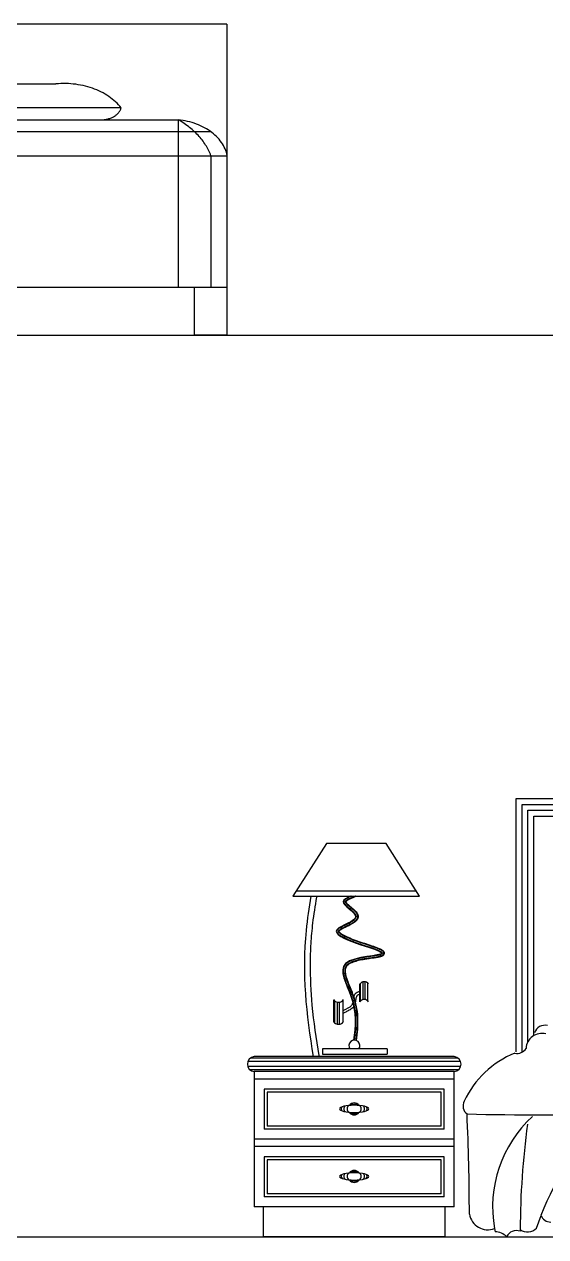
# Model space of a CAD drawing. Header units: inches. Extents: x 18.5 to 61, y 8.5 to 33.3.
# Drawn here: x 48.141 to 49.248, y 16.962 to 19.536 of the extents above; entities that cross this region are included whole.
import ezdxf

# ---------------------------------------------------------------- set-up
doc = ezdxf.new("R2010")
doc.units = ezdxf.units.IN
doc.header["$MEASUREMENT"] = 0
doc.layers.add('02', color=2, linetype='Continuous')
doc.layers.add('1', color=1, linetype='Continuous')

msp = doc.modelspace()

# ---------------------------------------------------------------- linework, layer by layer
at = {"layer": '02'}
for p, q in [((48.5711, 19.536), (47.3711, 19.536)), ((48.5711, 19.536), (48.5711, 18.876)), ((47.7347, 19.4094), (48.2082, 19.4094)), ((48.2135, 19.4098), (48.2082, 19.4094)), ((48.2187, 19.4101), (48.2135, 19.4098)), ((48.224, 19.4102), (48.2187, 19.4101)), ((48.2293, 19.4101), (48.224, 19.4102)), ((48.2346, 19.4099), (48.2293, 19.4101)), ((48.2399, 19.4096), (48.2346, 19.4099)), ((48.2451, 19.4091), (48.2399, 19.4096)), ((48.2503, 19.4085), (48.2451, 19.4091)), ((48.2555, 19.4077), (48.2503, 19.4085)), ((48.2607, 19.4068), (48.2555, 19.4077)), ((48.2658, 19.4057), (48.2607, 19.4068)), ((48.2708, 19.4046), (48.2658, 19.4057)), ((48.2758, 19.4032), (48.2708, 19.4046)), ((48.2807, 19.4018), (48.2758, 19.4032)), ((48.2855, 19.4001), (48.2807, 19.4018)), ((48.2902, 19.3984), (48.2855, 19.4001)), ((48.2949, 19.3965), (48.2902, 19.3984)), ((48.2994, 19.3946), (48.2949, 19.3965)), ((48.3038, 19.3924), (48.2994, 19.3946)), ((48.3082, 19.3902), (48.3038, 19.3924)), ((48.3124, 19.3878), (48.3082, 19.3902)), ((48.3165, 19.3854), (48.3124, 19.3878)), ((48.3204, 19.3828), (48.3165, 19.3854)), ((48.3467, 19.3586), (47.5962, 19.3586)), ((48.3242, 19.3801), (48.3204, 19.3828)), ((48.3279, 19.3773), (48.3242, 19.3801)), ((48.3314, 19.3744), (48.3279, 19.3773)), ((48.3348, 19.3714), (48.3314, 19.3744)), ((48.338, 19.3684), (48.3348, 19.3714)), ((48.3411, 19.3652), (48.338, 19.3684)), ((48.344, 19.3619), (48.3411, 19.3652)), ((48.3467, 19.3586), (48.344, 19.3619)), ((48.3463, 19.3572), (48.3467, 19.3586)), ((47.475, 19.3332), (48.468, 19.3332)), ((48.3037, 19.3332), (48.3056, 19.3332)), ((48.3056, 19.3332), (48.3076, 19.3333)), ((48.3076, 19.3333), (48.3095, 19.3334)), ((48.3095, 19.3334), (48.3114, 19.3336)), ((48.3114, 19.3336), (48.3133, 19.3339)), ((48.3133, 19.3339), (48.3152, 19.3342)), ((48.3152, 19.3342), (48.317, 19.3346)), ((48.317, 19.3346), (48.3189, 19.3351)), ((48.3189, 19.3351), (48.3207, 19.3356)), ((48.3207, 19.3356), (48.3224, 19.3361)), ((48.3224, 19.3361), (48.3242, 19.3368)), ((48.3242, 19.3368), (48.3259, 19.3374)), ((48.3259, 19.3374), (48.3275, 19.3382)), ((48.3275, 19.3382), (48.3291, 19.339)), ((48.3291, 19.339), (48.3307, 19.3398)), ((48.3307, 19.3398), (48.3322, 19.3407)), ((48.3322, 19.3407), (48.3337, 19.3416)), ((48.3337, 19.3416), (48.3351, 19.3426)), ((48.3351, 19.3426), (48.3364, 19.3436)), ((48.3364, 19.3436), (48.3377, 19.3447)), ((48.3377, 19.3447), (48.3389, 19.3458)), ((48.3389, 19.3458), (48.34, 19.347)), ((48.34, 19.347), (48.341, 19.3481)), ((48.341, 19.3481), (48.342, 19.3494)), ((48.342, 19.3494), (48.3429, 19.3506)), ((48.3429, 19.3506), (48.3438, 19.3519)), ((48.3438, 19.3519), (48.3445, 19.3532)), ((48.3445, 19.3532), (48.3452, 19.3545)), ((48.3452, 19.3545), (48.3458, 19.3559)), ((48.3458, 19.3559), (48.3463, 19.3572)), ((48.473, 19.3326), (48.468, 19.3332)), ((48.4712, 19.3314), (48.468, 19.3332)), ((48.468, 19.3332), (48.468, 18.9776)), ((48.478, 19.3319), (48.473, 19.3326)), ((48.4829, 19.331), (48.478, 19.3319)), ((48.5372, 19.3078), (47.4057, 19.3078)), ((48.4743, 19.3294), (48.4712, 19.3314)), ((48.4774, 19.3275), (48.4743, 19.3294)), ((48.4805, 19.3255), (48.4774, 19.3275)), ((48.4835, 19.3234), (48.4805, 19.3255)), ((48.4878, 19.3299), (48.4829, 19.331)), ((48.4864, 19.3213), (48.4835, 19.3234)), ((48.4893, 19.3191), (48.4864, 19.3213)), ((48.4926, 19.3287), (48.4878, 19.3299)), ((48.4921, 19.317), (48.4893, 19.3191)), ((48.4948, 19.3147), (48.4921, 19.317)), ((48.4973, 19.3273), (48.4926, 19.3287)), ((48.4975, 19.3124), (48.4948, 19.3147)), ((48.502, 19.3259), (48.4973, 19.3273)), ((48.5001, 19.3101), (48.4975, 19.3124)), ((48.5026, 19.3078), (48.5001, 19.3101)), ((48.5065, 19.3242), (48.502, 19.3259)), ((48.5051, 19.3054), (48.5026, 19.3078)), ((48.511, 19.3225), (48.5065, 19.3242)), ((48.5154, 19.3206), (48.511, 19.3225)), ((48.5196, 19.3185), (48.5154, 19.3206)), ((48.5238, 19.3163), (48.5196, 19.3185)), ((48.5278, 19.3141), (48.5238, 19.3163)), ((48.5317, 19.3117), (48.5278, 19.3141)), ((48.5354, 19.3091), (48.5317, 19.3117)), ((48.539, 19.3065), (48.5354, 19.3091)), ((48.5425, 19.3037), (48.539, 19.3065)), ((48.5075, 19.303), (48.5051, 19.3054)), ((48.5099, 19.3005), (48.5075, 19.303)), ((48.5122, 19.298), (48.5099, 19.3005)), ((48.5144, 19.2955), (48.5122, 19.298)), ((48.5165, 19.2929), (48.5144, 19.2955)), ((48.5185, 19.2903), (48.5165, 19.2929)), ((48.5205, 19.2877), (48.5185, 19.2903)), ((48.5224, 19.285), (48.5205, 19.2877)), ((48.5243, 19.2823), (48.5224, 19.285)), ((48.526, 19.2796), (48.5243, 19.2823)), ((48.5457, 19.3009), (48.5425, 19.3037)), ((48.5489, 19.298), (48.5457, 19.3009)), ((48.5518, 19.2949), (48.5489, 19.298)), ((48.5546, 19.2918), (48.5518, 19.2949)), ((48.5572, 19.2886), (48.5546, 19.2918)), ((48.5596, 19.2853), (48.5572, 19.2886)), ((48.5618, 19.282), (48.5596, 19.2853)), ((48.5639, 19.2785), (48.5618, 19.282)), ((47.3711, 19.257), (48.5719, 19.257)), ((48.5277, 19.2769), (48.526, 19.2796)), ((48.5293, 19.2741), (48.5277, 19.2769)), ((48.5308, 19.2713), (48.5293, 19.2741)), ((48.5323, 19.2685), (48.5308, 19.2713)), ((48.5336, 19.2656), (48.5323, 19.2685)), ((48.5349, 19.2628), (48.5336, 19.2656)), ((48.5361, 19.2599), (48.5349, 19.2628)), ((48.5372, 19.257), (48.5361, 19.2599)), ((48.5372, 19.257), (48.5372, 18.9776)), ((48.5657, 19.2751), (48.5639, 19.2785)), ((48.5673, 19.2715), (48.5657, 19.2751)), ((48.5688, 19.268), (48.5673, 19.2715)), ((48.57, 19.2644), (48.5688, 19.268)), ((48.571, 19.2607), (48.57, 19.2644)), ((48.5719, 19.257), (48.571, 19.2607)), ((48.5711, 18.9774), (47.3711, 18.9774)), ((48.502, 18.9774), (48.502, 18.876)), ((48.5711, 18.876), (48.502, 18.876)), ((49.1852, 17.3542), (49.1852, 17.8924)), ((49.1852, 17.8924), (49.2766, 17.8924)), ((49.1978, 17.3542), (49.1978, 17.8798)), ((49.1978, 17.8798), (49.2892, 17.8798)), ((49.2103, 17.3757), (49.2103, 17.8673)), ((49.2103, 17.8673), (49.3018, 17.8673)), ((49.2229, 17.3888), (49.2229, 17.8547)), ((49.2229, 17.8547), (49.3143, 17.8547)), ((48.7828, 17.7968), (48.7113, 17.6849)), ((48.9093, 17.7968), (48.7828, 17.7968)), ((48.9801, 17.6849), (48.9093, 17.7968)), ((48.7113, 17.6849), (48.9801, 17.6849)), ((48.7185, 17.6962), (48.9729, 17.6962)), ((48.8536, 17.4608), (48.8536, 17.4985)), ((48.855, 17.4625), (48.855, 17.5002)), ((48.8608, 17.4656), (48.8608, 17.5032)), ((48.8646, 17.4656), (48.8646, 17.5032)), ((48.8704, 17.4626), (48.8704, 17.5003)), ((48.7985, 17.4173), (48.7985, 17.464)), ((48.8001, 17.4158), (48.8001, 17.4625)), ((48.8059, 17.4133), (48.8059, 17.4599)), ((48.8104, 17.4133), (48.8104, 17.4599)), ((48.8178, 17.4173), (48.8178, 17.464)), ((48.7744, 17.3609), (48.7744, 17.3497)), ((48.9115, 17.3609), (48.7744, 17.3609)), ((48.7744, 17.3497), (48.9115, 17.3497)), ((48.9115, 17.3609), (48.9115, 17.3497)), ((49.0671, 17.3342), (48.6157, 17.3342)), ((49.0619, 17.3412), (48.6209, 17.3412)), ((49.0539, 17.3444), (48.6289, 17.3444)), ((49.0673, 17.3233), (48.6155, 17.3233)), ((49.0626, 17.3163), (48.6202, 17.3163)), ((48.6289, 17.3125), (48.6289, 17.0257)), ((49.0539, 17.3125), (48.6289, 17.3125)), ((49.0539, 17.0257), (49.0539, 17.3125)), ((49.0539, 17.2966), (48.6289, 17.2966)), ((49.0327, 17.2754), (48.6502, 17.2754)), ((48.6502, 17.2754), (48.6502, 17.1904)), ((49.0327, 17.1904), (49.0327, 17.2754)), ((49.0263, 17.269), (48.6565, 17.269)), ((48.6565, 17.269), (48.6565, 17.1967)), ((49.0263, 17.1967), (49.0263, 17.269)), ((49.0263, 17.1967), (48.6565, 17.1967)), ((49.0327, 17.1904), (48.6502, 17.1904)), ((49.0539, 17.1691), (48.6289, 17.1691)), ((49.0539, 17.1532), (48.6289, 17.1532)), ((48.6502, 17.1319), (48.6502, 17.0469)), ((49.0327, 17.1319), (48.6502, 17.1319)), ((48.6565, 17.1255), (48.6565, 17.0533)), ((49.0263, 17.1255), (48.6565, 17.1255)), ((49.0263, 17.0533), (49.0263, 17.1255)), ((49.0327, 17.0469), (49.0327, 17.1319)), ((49.0327, 17.0469), (48.6502, 17.0469)), ((49.0263, 17.0533), (48.6565, 17.0533)), ((49.0539, 17.0257), (48.6289, 17.0257)), ((48.648, 17.0257), (48.648, 16.9619)), ((49.0348, 16.9619), (49.0348, 17.0257)), ((49.2288, 16.9801), (49.2381, 17.0073)), ((49.1392, 16.9793), (49.1405, 16.9723)), ((49.1937, 16.9771), (49.1937, 16.9736)), ((49.0348, 16.9619), (48.648, 16.9619))]:
    msp.add_line(p, q, dxfattribs=at)
for centre, radius, start, end in [((48.8233, 17.6731), 0.000911, 144.4873, 200.9994), ((48.8253, 17.6728), 0.00164, 149.9765, 190.3918), ((48.8627, 17.4924), 0.011, 33.5479, 146.4521), ((48.8082, 17.4729), 0.0132, 214.8318, 325.1682), ((48.8627, 17.4547), 0.011, 33.5479, 146.4521), ((48.8082, 17.4262), 0.0132, 214.8318, 325.1682), ((49.2463, 17.3877), 0.0232, 75.3981, 161.7943), ((48.8419, 17.3675), 0.0116, 325.1695, 214.8305), ((49.2402, 17.3596), 0.034, 76.5721, 176.2573), ((49.2591, 17.1639), 0.203, 112.1833, 155.0683), ((49.1879, 17.3723), 0.0212, 255.0554, 330.1616), ((48.6307, 17.3285), 0.016, 96.2668, 263.7332), ((49.0522, 17.3285), 0.016, 276.2668, 83.7332), ((49.0933, 17.2394), 0.0208, 151.2315, 233.8387), ((48.8191, 17.2336), 0.00547, 132.1029, 234.6454), ((48.8275, 17.2335), 0.00811, 133.2333, 227.9866), ((48.8356, 17.2334), 0.00912, 128.453, 230.6695), ((48.8414, 17.2334), 0.0127, 34.3548, 145.6452), ((48.8414, 17.2334), 0.0127, 214.3548, 325.6452), ((48.8414, 17.2334), 0.0102, 46.9552, 133.0448), ((48.8414, 17.2334), 0.0102, 226.9552, 313.0448), ((48.8472, 17.2334), 0.00912, 309.3305, 51.547), ((48.8553, 17.2335), 0.00811, 312.0134, 46.7667), ((48.8637, 17.2336), 0.00547, 305.3546, 47.8971), ((49.2844, 26.8042), 9.5838, 268.78389, 272.63207), ((44.5404, 17.011), 4.5455, 359.9864, 2.6685), ((49.3984, 17.0244), 0.2631, 132.7766, 189.8881), ((50.9205, 16.9692), 1.7267, 172.296, 179.7377), ((49.673, 16.8441), 0.4646, 127.5669, 159.4268), ((48.8191, 17.0901), 0.00547, 132.1029, 234.6454), ((48.8275, 17.0901), 0.00811, 133.2333, 227.9866), ((48.8356, 17.09), 0.00912, 128.453, 230.6695), ((48.8414, 17.09), 0.0127, 34.3548, 145.6452), ((48.8414, 17.09), 0.0102, 46.9552, 133.0448), ((48.8472, 17.09), 0.00912, 309.3305, 51.547), ((48.8553, 17.0901), 0.00811, 312.0134, 46.7667), ((48.8637, 17.0901), 0.00547, 305.3546, 47.8971), ((48.8414, 17.09), 0.0127, 214.3548, 325.6452), ((48.8414, 17.09), 0.0102, 226.9552, 313.0448), ((49.1251, 17.0164), 0.0397, 189.3279, 290.7512), ((49.2582, 17.0144), 0.0213, 199.2837, 271.2133), ((49.1402, 16.9371), 0.0352, 44.8069, 89.5507), ((49.1859, 16.9519), 0.0231, 70.2662, 154.2081), ((49.2094, 17.0002), 0.0279, 235.7835, 313.9471)]:
    msp.add_arc(centre, radius, start, end, dxfattribs=at)
at = {"layer": '02', "extrusion": (0, 0, -1)}
for centre in [(48.8414, 17.2334), (48.8414, 17.09)]:
    msp.add_ellipse(centre, major_axis=(-0.031, 0), ratio=0.246902, dxfattribs=at)
at = {"layer": '02'}
for points, knots in [([(48.7497, 17.6849), (48.7452, 17.6606), (48.7284, 17.5466), (48.7389, 17.4333), (48.7546, 17.3444)], [1401.727332, 1401.727332, 1401.727332, 1401.727332, 1476.095367, 1750.902418, 1750.902418, 1750.902418, 1750.902418]), ([(48.8331, 17.6849), (48.8254, 17.6815), (48.8047, 17.6707), (48.8738, 17.6376), (48.7388, 17.6054), (48.9807, 17.5561), (48.7881, 17.5596), (48.8479, 17.461), (48.8445, 17.4082), (48.8402, 17.379)], [3.338141, 3.338141, 3.338141, 3.338141, 21.800594, 60.108308, 105.571543, 206.400507, 281.334538, 347.474159, 434.569615, 434.569615, 434.569615, 434.569615]), ([(48.8357, 17.6849), (48.8345, 17.6844), (48.8333, 17.6839), (48.8297, 17.6823), (48.8274, 17.6811), (48.824, 17.6792), (48.8228, 17.6783), (48.821, 17.6768), (48.8204, 17.6762), (48.8197, 17.6751), (48.8195, 17.6746), (48.8192, 17.6738), (48.8192, 17.6734), (48.8192, 17.6725), (48.8194, 17.6719), (48.8199, 17.6706), (48.8203, 17.6699), (48.8213, 17.6685), (48.8219, 17.6678), (48.824, 17.6654), (48.8259, 17.6636), (48.83, 17.6601), (48.8322, 17.6583), (48.8365, 17.6547), (48.8385, 17.6529), (48.8416, 17.6497), (48.8427, 17.6484), (48.8442, 17.6462), (48.8447, 17.6452), (48.8452, 17.6436), (48.8453, 17.6431), (48.8455, 17.642), (48.8455, 17.6415), (48.8453, 17.64), (48.845, 17.6391), (48.8441, 17.6374), (48.8436, 17.6366), (48.8422, 17.635), (48.8414, 17.6343), (48.8386, 17.632), (48.8363, 17.6305), (48.8311, 17.6276), (48.8284, 17.6262), (48.8228, 17.6236), (48.82, 17.6223), (48.8153, 17.6199), (48.8133, 17.6189), (48.8103, 17.6172), (48.8093, 17.6165), (48.8076, 17.6153), (48.8069, 17.6147), (48.8056, 17.6134), (48.8051, 17.6127), (48.8046, 17.6115), (48.8045, 17.611), (48.8044, 17.6099), (48.8045, 17.6094), (48.8049, 17.6083), (48.8052, 17.6077), (48.806, 17.6065), (48.8065, 17.6059), (48.8085, 17.6039), (48.8103, 17.6025), (48.8146, 17.5997), (48.8172, 17.5983), (48.8253, 17.5943), (48.8315, 17.5918), (48.8448, 17.5867), (48.8519, 17.5843), (48.8653, 17.5798), (48.8717, 17.5777), (48.8801, 17.5748), (48.8826, 17.5739), (48.8871, 17.5723), (48.8891, 17.5715), (48.8923, 17.5702), (48.8936, 17.5696), (48.8957, 17.5686), (48.8966, 17.5682), (48.8979, 17.5674), (48.8984, 17.5671), (48.8993, 17.5664), (48.8997, 17.5661), (48.9002, 17.5654), (48.9004, 17.5652), (48.9006, 17.5647), (48.9007, 17.5645), (48.9008, 17.564), (48.9008, 17.5637), (48.9007, 17.5633), (48.9006, 17.563), (48.9003, 17.5627), (48.9002, 17.5625), (48.8997, 17.562), (48.8994, 17.5618), (48.8986, 17.5613), (48.8982, 17.5611), (48.8972, 17.5608), (48.8967, 17.5606), (48.8948, 17.56), (48.8931, 17.5596), (48.8894, 17.5589), (48.8873, 17.5586), (48.88, 17.5575), (48.8742, 17.5567), (48.862, 17.5548), (48.8556, 17.5537), (48.8435, 17.5508), (48.8378, 17.5491), (48.8311, 17.5461), (48.8294, 17.5451), (48.8263, 17.5432), (48.8249, 17.5421), (48.8226, 17.5399), (48.8217, 17.5387), (48.8197, 17.5355), (48.819, 17.5334), (48.8181, 17.5288), (48.818, 17.5264), (48.8184, 17.5211), (48.8188, 17.5184), (48.8209, 17.5096), (48.8233, 17.5032), (48.8285, 17.49), (48.8314, 17.4832), (48.8348, 17.4744), (48.8355, 17.4722), (48.8369, 17.468), (48.8376, 17.4659), (48.8394, 17.4596), (48.8404, 17.4555), (48.8429, 17.4432), (48.8439, 17.4353), (48.8452, 17.4108), (48.8436, 17.3948), (48.8413, 17.3791)], [1.566593, 1.566593, 1.566593, 1.566593, 4.460196, 4.460196, 10.407124, 10.407124, 14.854636, 14.854636, 18.15412, 18.15412, 20.729391, 20.729391, 22.821756, 22.821756, 25.716258, 25.716258, 28.610759, 28.610759, 31.505261, 31.505261, 37.829469, 37.829469, 44.153677, 44.153677, 50.477885, 50.477885, 55.014494, 55.014494, 58.41799, 58.41799, 60.206294, 60.206294, 61.994598, 61.994598, 65.179968, 65.179968, 68.365338, 68.365338, 71.550708, 71.550708, 78.419242, 78.419242, 85.287776, 85.287776, 92.15631, 92.15631, 97.674914, 97.674914, 101.456856, 101.456856, 104.545771, 104.545771, 108.852016, 108.852016, 112.286075, 112.286075, 115.720134, 115.720134, 119.154193, 119.154193, 122.588252, 122.588252, 129.847675, 129.847675, 137.107097, 137.107097, 150.655167, 150.655167, 164.203237, 164.203237, 177.205542, 177.205542, 183.236316, 183.236316, 188.819213, 188.819213, 193.313854, 193.313854, 196.996431, 196.996431, 200.002615, 200.002615, 203.008798, 203.008798, 204.914632, 204.914632, 206.31628, 206.31628, 207.717928, 207.717928, 209.119576, 209.119576, 210.521225, 210.521225, 213.13778, 213.13778, 215.754335, 215.754335, 218.37089, 218.37089, 224.541475, 224.541475, 230.71206, 230.71206, 244.148864, 244.148864, 257.585667, 257.585667, 271.022471, 271.022471, 276.353085, 276.353085, 281.591769, 281.591769, 286.830454, 286.830454, 294.867186, 294.867186, 302.903918, 302.903918, 310.940649, 310.940649, 327.68629, 327.68629, 344.43193, 344.43193, 349.828216, 349.828216, 355.224502, 355.224502, 366.017073, 366.017073, 387.602217, 387.602217, 434.30746, 434.30746, 434.30746, 434.30746]), ([(48.8439, 17.6849), (48.8435, 17.6848), (48.843, 17.6845), (48.8358, 17.6815), (48.8346, 17.681), (48.8317, 17.6797), (48.8302, 17.6789), (48.8273, 17.6774), (48.8261, 17.6767), (48.8245, 17.6756), (48.824, 17.6752), (48.8234, 17.6746), (48.8232, 17.6744), (48.8229, 17.6741), (48.8228, 17.674), (48.8227, 17.6738), (48.8226, 17.6737), (48.8226, 17.6736)], [1.232873, 1.232873, 1.232873, 1.232873, 1.491985, 1.491985, 4.475955, 4.475955, 8.667255, 8.667255, 12.858554, 12.858554, 15.271624, 15.271624, 16.834714, 16.834714, 17.90612, 17.90612, 18.640236, 18.640236, 18.640236, 18.640236]), ([(48.8466, 17.6849), (48.846, 17.6847), (48.845, 17.6842), (48.8362, 17.6805), (48.835, 17.68), (48.8322, 17.6787), (48.8307, 17.678), (48.8279, 17.6765), (48.8267, 17.6758), (48.8252, 17.6748), (48.8247, 17.6744), (48.8241, 17.6739), (48.824, 17.6738), (48.8239, 17.6736)], [0.521573, 0.521573, 0.521573, 0.521573, 1.4945, 1.4945, 4.483499, 4.483499, 8.622859, 8.622859, 12.762219, 12.762219, 15.441775, 15.441775, 16.441281, 16.441281, 16.441281, 16.441281]), ([(48.7615, 17.6828), (48.7581, 17.6644), (48.7553, 17.6461), (48.7522, 17.6206), (48.7515, 17.6133), (48.7502, 17.5988), (48.7496, 17.5915), (48.7483, 17.5698), (48.7479, 17.5553), (48.7477, 17.5118), (48.7491, 17.4828), (48.755, 17.4181), (48.7601, 17.3823), (48.7665, 17.3465)], [1401.727332, 1401.727332, 1401.727332, 1401.727332, 1458.555995, 1458.555995, 1481.163688, 1481.163688, 1503.771381, 1503.771381, 1548.986766, 1548.986766, 1639.417538, 1639.417538, 1750.902418, 1750.902418, 1750.902418, 1750.902418]), ([(48.8225, 17.6728), (48.8225, 17.6727), (48.8225, 17.6726), (48.8227, 17.6723), (48.8227, 17.6721), (48.8229, 17.6718), (48.8231, 17.6716), (48.8234, 17.6711), (48.8236, 17.6708), (48.8241, 17.6701), (48.8244, 17.6698), (48.8256, 17.6684), (48.8267, 17.6673), (48.8293, 17.6649), (48.8307, 17.6637), (48.8337, 17.6612), (48.8352, 17.6599), (48.8383, 17.6573), (48.8398, 17.656), (48.8423, 17.6536), (48.8433, 17.6525), (48.845, 17.6505), (48.8457, 17.6497), (48.8468, 17.648), (48.8472, 17.6472), (48.8479, 17.6457), (48.8482, 17.6448), (48.8485, 17.6433), (48.8486, 17.6427), (48.8487, 17.6414), (48.8486, 17.6408), (48.8484, 17.6396), (48.8483, 17.639), (48.8479, 17.6379), (48.8477, 17.6373), (48.8469, 17.6358), (48.8462, 17.6348), (48.8447, 17.6331), (48.8439, 17.6323), (48.8421, 17.6307), (48.8412, 17.63), (48.8392, 17.6286), (48.8382, 17.628), (48.8349, 17.626), (48.8326, 17.6248), (48.8276, 17.6223), (48.8248, 17.621), (48.8196, 17.6185), (48.8171, 17.6173), (48.8138, 17.6155), (48.8128, 17.6149), (48.8111, 17.6139), (48.8105, 17.6134), (48.8094, 17.6126), (48.8089, 17.6122), (48.8082, 17.6115), (48.808, 17.6113), (48.8078, 17.6109), (48.8078, 17.6108), (48.8077, 17.6107)], [24.742567, 24.742567, 24.742567, 24.742567, 25.844682, 25.844682, 26.946797, 26.946797, 28.048912, 28.048912, 29.595512, 29.595512, 31.142111, 31.142111, 35.583936, 35.583936, 40.025761, 40.025761, 44.467586, 44.467586, 48.909411, 48.909411, 52.446521, 52.446521, 55.192522, 55.192522, 57.306356, 57.306356, 59.42019, 59.42019, 60.869835, 60.869835, 62.319481, 62.319481, 63.769126, 63.769126, 65.218772, 65.218772, 68.118063, 68.118063, 71.017354, 71.017354, 73.916646, 73.916646, 76.815937, 76.815937, 82.614519, 82.614519, 89.186323, 89.186323, 95.758127, 95.758127, 99.208829, 99.208829, 101.962676, 101.962676, 104.716523, 104.716523, 107.47037, 107.47037, 109.417508, 109.417508, 109.417508, 109.417508]), ([(48.8237, 17.6725), (48.8239, 17.6723), (48.824, 17.672), (48.8246, 17.6712), (48.8251, 17.6706), (48.8262, 17.6694), (48.8268, 17.6687), (48.8283, 17.6673), (48.8291, 17.6666), (48.8318, 17.6642), (48.8338, 17.6625), (48.8376, 17.6594), (48.8392, 17.658), (48.842, 17.6554), (48.8432, 17.6542), (48.8452, 17.652), (48.8461, 17.651), (48.8474, 17.649), (48.848, 17.6481), (48.8488, 17.6463), (48.8491, 17.6454), (48.8495, 17.644), (48.8496, 17.6435), (48.8497, 17.6425), (48.8497, 17.642), (48.8497, 17.6405), (48.8495, 17.6395), (48.849, 17.6378), (48.8487, 17.6369), (48.8479, 17.6354), (48.8474, 17.6347), (48.8464, 17.6333), (48.8458, 17.6327), (48.844, 17.6309), (48.8427, 17.6298), (48.8398, 17.6278), (48.8383, 17.6268), (48.8352, 17.625), (48.8335, 17.6241), (48.8292, 17.6219), (48.8266, 17.6207), (48.8214, 17.6182), (48.8189, 17.617), (48.8153, 17.6151), (48.814, 17.6144), (48.812, 17.6132), (48.8112, 17.6126), (48.81, 17.6118), (48.8096, 17.6114), (48.8091, 17.6109), (48.809, 17.6107), (48.8088, 17.6105), (48.8087, 17.6104), (48.8087, 17.6103), (48.8087, 17.6103), (48.8087, 17.6103)], [26.723153, 26.723153, 26.723153, 26.723153, 28.56905, 28.56905, 31.355619, 31.355619, 34.142188, 34.142188, 36.928758, 36.928758, 42.996967, 42.996967, 47.740356, 47.740356, 51.562976, 51.562976, 54.639141, 54.639141, 57.151725, 57.151725, 59.189118, 59.189118, 60.25302, 60.25302, 61.316923, 61.316923, 63.327567, 63.327567, 65.338212, 65.338212, 67.348857, 67.348857, 69.359502, 69.359502, 73.472503, 73.472503, 77.585504, 77.585504, 81.698506, 81.698506, 88.100711, 88.100711, 94.502917, 94.502917, 98.612792, 98.612792, 101.992061, 101.992061, 104.700119, 104.700119, 106.755149, 106.755149, 108.81018, 108.81018, 109.417508, 109.417508, 109.417508, 109.417508]), ([(48.8077, 17.6101), (48.8077, 17.61), (48.8077, 17.61), (48.8077, 17.6098), (48.8078, 17.6098), (48.8079, 17.6095), (48.8079, 17.6094), (48.8083, 17.6088), (48.8085, 17.6085), (48.8092, 17.6077), (48.8096, 17.6073), (48.8105, 17.6064), (48.8111, 17.606), (48.8127, 17.6048), (48.8138, 17.604), (48.8163, 17.6025), (48.8177, 17.6017), (48.8224, 17.5992), (48.8263, 17.5975), (48.8346, 17.594), (48.8391, 17.5923), (48.8484, 17.5889), (48.8532, 17.5873), (48.8636, 17.5837), (48.8693, 17.5818), (48.8771, 17.5792), (48.8796, 17.5783), (48.8851, 17.5764), (48.8879, 17.5754), (48.8925, 17.5736), (48.8944, 17.5728), (48.8969, 17.5716), (48.8978, 17.5712), (48.8991, 17.5704), (48.8996, 17.5701), (48.9005, 17.5695), (48.9009, 17.5693), (48.9015, 17.5687), (48.9018, 17.5685), (48.9022, 17.568), (48.9024, 17.5678), (48.9028, 17.5673), (48.903, 17.567), (48.9034, 17.5664), (48.9035, 17.5661), (48.9038, 17.5654), (48.9038, 17.5651), (48.9039, 17.5644), (48.904, 17.564), (48.9039, 17.5633), (48.9039, 17.5629), (48.9037, 17.5622), (48.9035, 17.5619), (48.9033, 17.5613), (48.9031, 17.5611), (48.9027, 17.5606), (48.9026, 17.5603), (48.9022, 17.5599), (48.902, 17.5598), (48.9014, 17.5593), (48.9011, 17.5591), (48.9003, 17.5586), (48.8998, 17.5584), (48.8988, 17.5579), (48.8982, 17.5577), (48.8971, 17.5574), (48.8965, 17.5572), (48.8947, 17.5567), (48.8934, 17.5564), (48.8905, 17.5559), (48.8889, 17.5556), (48.8856, 17.5551), (48.8838, 17.5548), (48.8783, 17.554), (48.8742, 17.5534), (48.8652, 17.5521), (48.8601, 17.5512), (48.8515, 17.5494), (48.8478, 17.5486), (48.841, 17.5466), (48.8379, 17.5456), (48.833, 17.5435), (48.8311, 17.5425), (48.8287, 17.5409), (48.8278, 17.5403), (48.8261, 17.5389), (48.8253, 17.5381), (48.824, 17.5364), (48.8234, 17.5355), (48.8225, 17.5336), (48.8222, 17.5326), (48.8215, 17.53), (48.8213, 17.5283), (48.8213, 17.5245), (48.8214, 17.5225), (48.8221, 17.5181), (48.8227, 17.5159), (48.824, 17.5111), (48.8248, 17.5087), (48.8274, 17.5012), (48.8296, 17.496), (48.8339, 17.4854), (48.8361, 17.48), (48.8388, 17.4726), (48.8395, 17.4705), (48.8408, 17.4663), (48.8414, 17.4642), (48.8431, 17.458), (48.844, 17.454), (48.8463, 17.442), (48.8472, 17.4342), (48.8481, 17.4151), (48.8475, 17.404), (48.8458, 17.3883), (48.8452, 17.3836), (48.8445, 17.3788)], [114.420047, 114.420047, 114.420047, 114.420047, 115.436833, 115.436833, 116.453618, 116.453618, 118.388514, 118.388514, 121.1311, 121.1311, 123.873686, 123.873686, 126.616272, 126.616272, 130.836368, 130.836368, 135.056463, 135.056463, 144.361808, 144.361808, 153.667153, 153.667153, 162.972498, 162.972498, 174.277014, 174.277014, 179.895546, 179.895546, 187.20401, 187.20401, 193.17955, 193.17955, 196.531033, 196.531033, 198.917504, 198.917504, 200.699238, 200.699238, 202.137444, 202.137444, 203.244801, 203.244801, 204.352157, 204.352157, 205.41654, 205.41654, 206.243151, 206.243151, 207.069763, 207.069763, 207.896374, 207.896374, 208.722986, 208.722986, 209.549597, 209.549597, 210.446262, 210.446262, 211.342926, 211.342926, 212.829582, 212.829582, 215.152107, 215.152107, 217.474632, 217.474632, 219.797156, 219.797156, 224.442206, 224.442206, 229.087255, 229.087255, 233.732305, 233.732305, 243.022404, 243.022404, 253.942074, 253.942074, 262.124086, 262.124086, 270.306098, 270.306098, 276.310693, 276.310693, 279.702254, 279.702254, 284.255546, 284.255546, 288.808838, 288.808838, 293.36213, 293.36213, 300.118557, 300.118557, 306.874983, 306.874983, 313.631409, 313.631409, 320.387835, 320.387835, 333.6347, 333.6347, 346.881565, 346.881565, 352.108757, 352.108757, 357.335948, 357.335948, 367.790332, 367.790332, 388.699098, 388.699098, 420.115082, 420.115082, 434.119231, 434.119231, 434.119231, 434.119231]), ([(48.8087, 17.6103), (48.8087, 17.6103), (48.8087, 17.6102), (48.8088, 17.6101), (48.8088, 17.6099), (48.8091, 17.6094), (48.8094, 17.6091), (48.8099, 17.6084), (48.8103, 17.6081), (48.8116, 17.6069), (48.8128, 17.606), (48.8156, 17.6041), (48.8173, 17.6031), (48.821, 17.6012), (48.823, 17.6002), (48.8295, 17.5972), (48.8344, 17.5952), (48.8447, 17.5913), (48.8501, 17.5894), (48.8609, 17.5857), (48.8663, 17.584), (48.8765, 17.5805), (48.8813, 17.5789), (48.8879, 17.5765), (48.8901, 17.5757), (48.8937, 17.5742), (48.8952, 17.5736), (48.8975, 17.5725), (48.8984, 17.572), (48.8998, 17.5712), (48.9004, 17.5708), (48.9015, 17.5701), (48.9019, 17.5698), (48.9027, 17.5691), (48.903, 17.5687), (48.9037, 17.568), (48.904, 17.5676), (48.9044, 17.5667), (48.9046, 17.5662), (48.9049, 17.5654), (48.9049, 17.5649), (48.905, 17.5641), (48.905, 17.5637), (48.9049, 17.5628), (48.9048, 17.5624), (48.9046, 17.5616), (48.9044, 17.5612), (48.904, 17.5606), (48.9038, 17.5603), (48.9032, 17.5595), (48.9028, 17.5591), (48.902, 17.5584), (48.9016, 17.5581), (48.9008, 17.5577), (48.9004, 17.5575), (48.8997, 17.5571), (48.8993, 17.557), (48.898, 17.5565), (48.8971, 17.5563), (48.8952, 17.5558), (48.8942, 17.5555), (48.8921, 17.5551), (48.8909, 17.5549), (48.8871, 17.5542), (48.8841, 17.5538), (48.8778, 17.5529), (48.8744, 17.5524), (48.8675, 17.5513), (48.8639, 17.5508), (48.856, 17.5493), (48.8517, 17.5484), (48.8435, 17.5463), (48.8397, 17.5451), (48.8343, 17.5429), (48.8324, 17.542), (48.8296, 17.5403), (48.8286, 17.5396), (48.827, 17.5383), (48.8265, 17.5378), (48.8252, 17.5363), (48.8246, 17.5354), (48.8236, 17.5335), (48.8232, 17.5324), (48.8226, 17.5302), (48.8224, 17.5289), (48.8223, 17.5263), (48.8223, 17.5248), (48.8226, 17.5218), (48.8229, 17.5202), (48.8239, 17.515), (48.8251, 17.5111), (48.8279, 17.5029), (48.8296, 17.4987), (48.8332, 17.49), (48.835, 17.4855), (48.8377, 17.4787), (48.8386, 17.4763), (48.8402, 17.4716), (48.841, 17.4693), (48.8431, 17.4624), (48.8443, 17.4578), (48.8471, 17.4443), (48.8482, 17.4356), (48.849, 17.4186), (48.8488, 17.4103), (48.8476, 17.3942), (48.8466, 17.3863), (48.8455, 17.3785)], [114.420047, 114.420047, 114.420047, 114.420047, 115.751098, 115.751098, 118.459844, 118.459844, 121.16859, 121.16859, 123.877335, 123.877335, 129.222864, 129.222864, 134.568392, 134.568392, 139.913921, 139.913921, 150.554005, 150.554005, 161.194089, 161.194089, 171.834173, 171.834173, 182.474256, 182.474256, 188.44891, 188.44891, 193.256604, 193.256604, 196.700185, 196.700185, 199.358068, 199.358068, 201.446156, 201.446156, 203.141612, 203.141612, 204.521149, 204.521149, 205.655665, 205.655665, 206.479761, 206.479761, 207.303858, 207.303858, 208.127954, 208.127954, 208.952051, 208.952051, 209.776147, 209.776147, 211.408477, 211.408477, 213.040806, 213.040806, 214.673135, 214.673135, 216.305464, 216.305464, 219.839382, 219.839382, 223.3733, 223.3733, 226.907219, 226.907219, 234.696508, 234.696508, 242.485798, 242.485798, 250.275087, 250.275087, 259.828848, 259.828848, 269.382609, 269.382609, 275.415205, 275.415205, 279.924477, 279.924477, 283.050226, 283.050226, 288.221885, 288.221885, 293.393543, 293.393543, 298.565202, 298.565202, 303.73686, 303.73686, 308.908519, 308.908519, 319.925644, 319.925644, 330.94277, 330.94277, 341.959895, 341.959895, 347.741966, 347.741966, 353.524036, 353.524036, 365.088177, 365.088177, 388.216459, 388.216459, 411.344741, 411.344741, 434.248273, 434.248273, 434.248273, 434.248273]), ([(48.8536, 17.4827), (48.8497, 17.4813), (48.8435, 17.4789), (48.8411, 17.4735), (48.8404, 17.471)], [0.585824, 0.585824, 0.585824, 0.585824, 11.246009, 18.388391, 18.388391, 18.388391, 18.388391]), ([(48.8383, 17.4595), (48.8378, 17.457), (48.8357, 17.4496), (48.8237, 17.4453), (48.819, 17.4425)], [28.903555, 28.903555, 28.903555, 28.903555, 35.54562, 50.124541, 50.124541, 50.124541, 50.124541]), ([(48.8536, 17.477), (48.853, 17.4768), (48.8525, 17.4766), (48.8511, 17.476), (48.8503, 17.4756), (48.8489, 17.4749), (48.8483, 17.4745), (48.8478, 17.474), (48.8476, 17.4739), (48.8474, 17.4736), (48.8473, 17.4735), (48.8471, 17.4732), (48.847, 17.4731), (48.8467, 17.4726), (48.8464, 17.4722), (48.8461, 17.4713), (48.8459, 17.4707), (48.8453, 17.469), (48.845, 17.4676), (48.8445, 17.4646), (48.8443, 17.4629), (48.8439, 17.4607), (48.8438, 17.4602), (48.8437, 17.4596)], [2.324073, 2.324073, 2.324073, 2.324073, 3.971915, 3.971915, 7.076529, 7.076529, 10.181143, 10.181143, 11.140957, 11.140957, 12.236091, 12.236091, 13.331225, 13.331225, 15.521494, 15.521494, 17.711763, 17.711763, 22.15837, 22.15837, 26.604977, 26.604977, 27.895145, 27.895145, 27.895145, 27.895145]), ([(48.8404, 17.4503), (48.8403, 17.4502), (48.8403, 17.4502), (48.8399, 17.4496), (48.8396, 17.4492), (48.8389, 17.4484), (48.8385, 17.4481), (48.837, 17.4466), (48.8358, 17.4457), (48.8333, 17.444), (48.832, 17.4433), (48.8295, 17.4419), (48.8282, 17.4413), (48.8258, 17.4401), (48.8247, 17.4395), (48.8231, 17.4387), (48.8202, 17.4371), (48.819, 17.4364)], [34.827607, 34.827607, 34.827607, 34.827607, 35.023794, 35.023794, 35.926646, 35.926646, 36.829498, 36.829498, 39.617642, 39.617642, 42.405787, 42.405787, 45.193931, 45.193931, 47.982075, 47.982075, 49.770376, 49.770376, 49.770376, 49.770376])]:
    msp.add_open_spline(points, degree=3, knots=knots, dxfattribs=at)
at = {"layer": '1'}
for p, q in [((40.3716, 18.876), (60.6678, 18.876)), ((40.3716, 16.9619), (60.6678, 16.9619))]:
    msp.add_line(p, q, dxfattribs=at)

doc.saveas('drawing.dxf')
